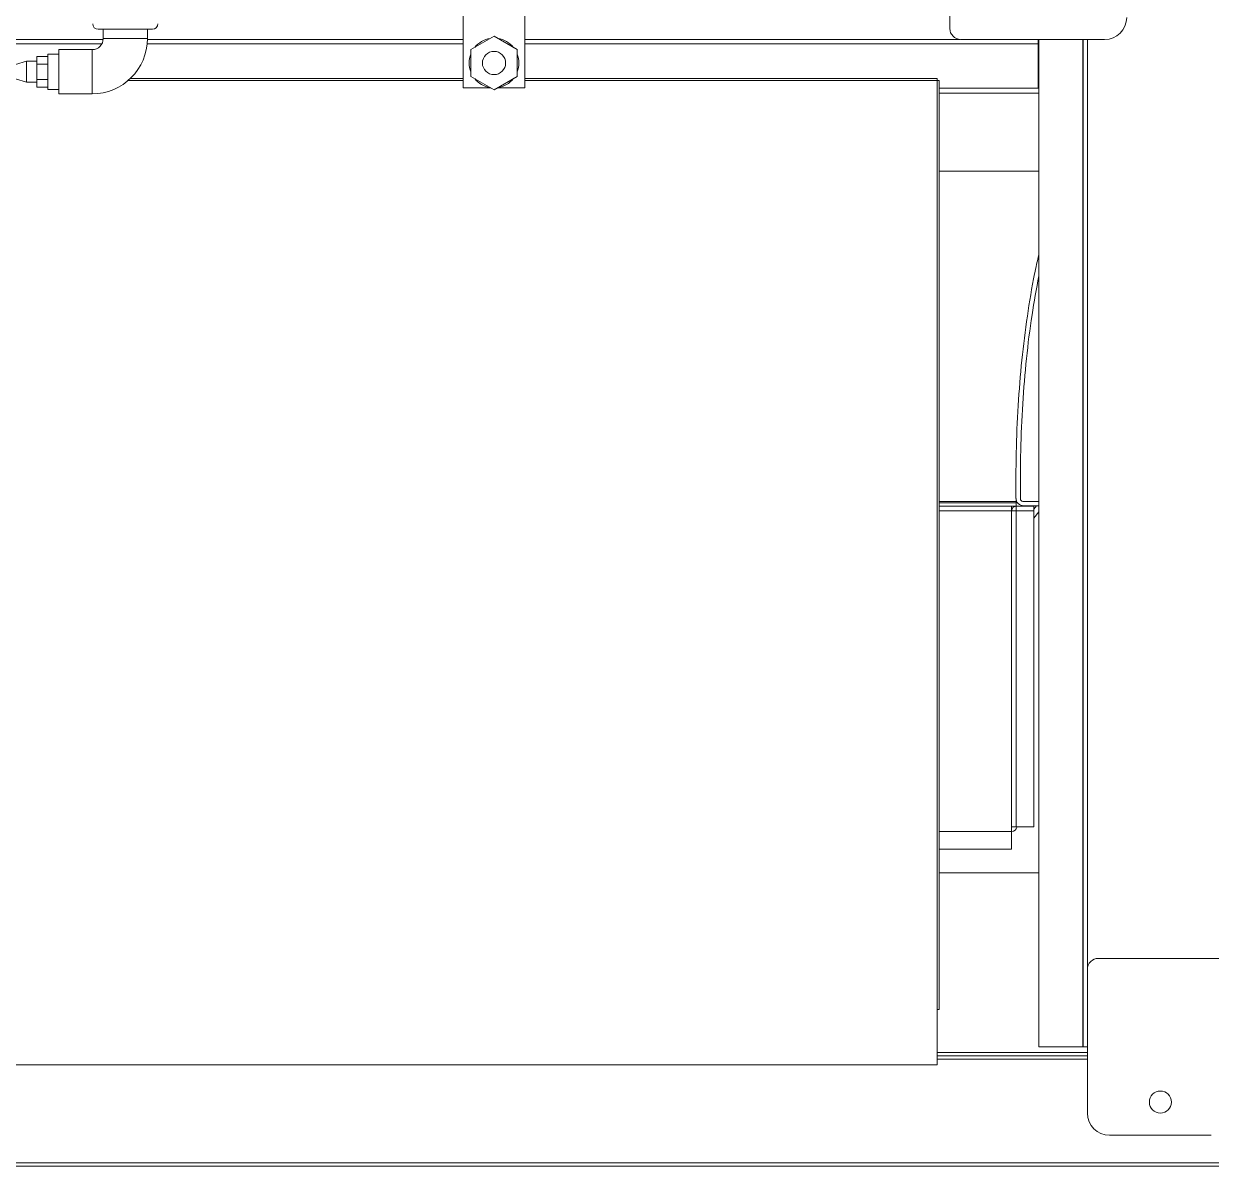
# Model space of a CAD drawing. Header units: millimetres. Extents: x 7703 to 14147, y -5820 to 95.
# Drawn here: x 12702.8 to 12756.5, y -3985.9 to -3934.2 of the extents above; entities that cross this region are included whole.
import ezdxf

# ---------------------------------------------------------------- set-up
doc = ezdxf.new("R2010")
doc.units = ezdxf.units.MM

# ---------------------------------------------------------------- blocks, each defined once
blk = doc.blocks.new('FD-100 SAG')
at = {"color": 1, "linetype": 'Continuous', "lineweight": 15}
for p, q in [((3874.28, 3159.46), (3874.28, 1529.46)), ((3875.79, 3159.46), (3875.79, 1529.46)), ((3968.28, 2496.92), (3968.28, 2440.92)), ((3888.28, 2445.92), (3888.28, 2491.92)), ((4383.76, 2443.67), (4383.76, 2378.67)), ((3963.28, 2435.92), (3898.28, 2435.92)), ((3922.77, 2435.92), (3922.77, 2367.9)), ((3924.28, 2435.92), (3924.28, 2367.9)), ((3925.78, 2435.92), (3925.78, 2367.9)), ((3928.28, 2435.93), (3928.28, 2433.92)), ((3928.28, 2433.92), (4383.76, 2433.92)), ((3928.28, 2433.92), (3928.28, 2433.91)), ((3928.28, 2433.91), (3928.28, 2413.92)), ((3928.28, 2433.91), (4383.76, 2433.91)), ((3963.59, 2435.93), (4383.76, 2435.93)), ((3928.28, 2413.92), (4383.76, 2413.92)), ((4007.01, 2413.92), (4007.01, 2368.91)), ((4027.69, 2411.64), (4027.69, 2403.65)), ((4027.69, 2411.64), (4170.68, 2411.64)), ((4167.38, 2411.64), (4170.2, 2413.92)), ((4170.68, 2403.65), (4170.68, 2411.64)), ((4170.69, 2403.65), (4170.69, 2411.64)), ((4172.69, 2411.64), (4170.69, 2411.64)), ((4171.35, 2411.64), (4172.93, 2412.91)), ((4172.69, 2403.65), (4172.69, 2411.64)), ((4172.93, 2407.11), (4172.93, 2413.92)), ((4174.93, 2413.92), (4174.93, 2406.77)), ((4324.19, 2413.92), (4324.19, 2368.91)), ((4359.54, 2413.92), (4359.54, 2368.91)), ((4361.76, 2368.91), (4361.76, 2413.67)), ((4361.76, 2413.67), (4381.75, 2413.67)), ((4381.75, 2413.67), (4381.76, 2413.67)), ((4381.75, 2181.55), (4381.75, 2413.67)), ((4381.76, 2181.55), (4381.76, 2413.67)), ((4381.76, 2413.67), (4383.77, 2413.67)), ((4170.68, 2411.1), (4170.69, 2411.1)), ((4017.69, 2368.91), (4017.69, 2401.64)), ((4017.69, 2401.64), (4025.69, 2401.64)), ((4025.69, 2368.91), (4025.69, 2401.64)), ((4025.69, 2401.64), (4170.69, 2401.64)), ((4025.69, 2401.64), (4025.69, 2401.64)), ((4025.69, 2368.91), (4025.69, 2401.64)), ((4027.69, 2403.65), (4170.68, 2403.65)), ((4027.69, 2403.65), (4027.69, 2403.64)), ((4027.69, 2401.64), (4027.69, 2403.64)), ((4170.68, 2403.64), (4027.69, 2403.64)), ((4170.68, 2403.64), (4170.69, 2403.65)), ((4170.68, 2403.64), (4170.68, 2403.65)), ((4170.68, 2401.64), (4170.68, 2403.64)), ((4172.69, 2403.65), (4170.69, 2403.65)), ((4170.69, 2401.64), (4172.69, 2401.64)), ((4170.69, 2368.91), (4170.69, 2401.64)), ((4170.69, 2401.64), (4170.69, 2401.64)), ((4170.69, 2368.91), (4170.69, 2401.64)), ((4172.69, 2403.63), (4172.69, 2401.64)), ((4172.69, 2403.63), (4174.19, 2403.63)), ((4172.69, 2368.91), (4172.69, 2401.64)), ((4174.19, 2403.63), (4174.19, 2368.91)), ((4174.93, 2368.91), (4174.93, 2403.62)), ((4383.77, 2181.55), (4383.77, 2378.35)), ((3945.2, 2367.9), (3945.2, 2368.91)), ((4365.2, 2368.91), (3945.2, 2368.91)), ((4365.2, 2368.91), (4365.2, 2367.9)), ((4388.76, 2373.67), (4444.76, 2373.67)), ((3920.2, 2367.9), (3920.2, 1534.9)), ((3945.2, 2367.9), (3920.2, 2367.9)), ((4365.2, 2367.9), (3945.2, 2367.9)), ((4365.2, 2367.9), (4366.21, 2367.9)), ((4365.2, 2367.9), (4365.2, 2181.55)), ((4366.21, 2367.9), (4366.21, 2181.55)), ((4396.89, 2181.55), (4361.89, 2181.55)), ((4361.89, 2181.55), (4361.89, 2169.06)), ((4367.08, 2178.05), (4361.02, 2167.55)), ((4379.21, 2178.05), (4367.08, 2178.05)), ((4385.27, 2167.55), (4379.21, 2178.05)), ((4361.02, 2167.55), (4367.08, 2157.05)), ((4361.89, 2166.03), (4361.89, 2153.55)), ((4379.21, 2157.05), (4385.27, 2167.55)), ((4367.08, 2157.05), (4379.21, 2157.05)), ((4396.89, 2153.55), (4361.89, 2153.55)), ((4365.2, 2153.55), (4365.2, 2002.04)), ((4366.21, 2153.55), (4366.21, 2003.15)), ((4381.75, 2010.68), (4381.75, 2153.55)), ((4381.76, 2010.68), (4381.76, 2153.55)), ((4383.77, 2010.79), (4383.77, 2153.55)), ((4388.39, 2010.8), (4384.21, 2010.8)), ((4384.21, 1990.8), (4384.21, 2010.8)), ((4388.39, 1988.55), (4388.39, 2013.05)), ((4381.75, 1413.67), (4381.75, 1990.15)), ((4381.76, 1413.67), (4381.76, 1990.16)), ((4383.77, 1448.98), (4383.77, 1990.78)), ((4384.21, 1990.8), (4388.39, 1990.8)), ((4359.21, 1985.8), (4359.21, 1970.8)), ((4379.21, 1985.8), (4359.21, 1985.8)), ((4379.21, 1970.8), (4379.21, 1985.8)), ((4379.21, 1970.8), (4359.21, 1970.8)), ((4361.21, 1970.8), (4361.21, 1965.8)), ((4369.21, 1965.8), (4361.21, 1965.8)), ((4362.28, 1960.8), (4362.28, 1965.8)), ((4365.74, 1960.8), (4365.74, 1965.8)), ((4377.21, 1965.8), (4369.21, 1965.8)), ((4372.67, 1960.8), (4372.67, 1965.8)), ((4376.14, 1960.8), (4376.14, 1965.8)), ((4377.21, 1965.8), (4377.21, 1970.8)), ((4365.74, 1960.8), (4362.28, 1960.8)), ((4364.47, 1960.8), (4364.47, 1956.09)), ((4372.67, 1960.8), (4365.74, 1960.8)), ((4376.14, 1960.8), (4372.67, 1960.8)), ((4373.95, 1956.09), (4373.95, 1960.8)), ((4364.47, 1956.09), (4365.97, 1951.09)), ((4364.47, 1956.09), (4373.95, 1956.09)), ((4372.45, 1951.09), (4373.95, 1956.09))]:
    blk.add_line(p, q, dxfattribs=at)
for centre, radius in [((3903.28, 2468.92), 5), ((4373.14, 2167.55), 5.25)]:
    blk.add_circle(centre, radius, dxfattribs=at)
for centre, radius, start, end in [((4393.76, 2443.67), 10, 90, 180), ((3898.28, 2445.92), 10, 180, 270), ((3963.28, 2440.92), 5, 270, 0), ((4176.44, 2407.11), 3.51, 180, 269.3226), ((4176.09, 2406.77), 1.16, 180, 269.2912), ((4028.2, 2401.61), 2.51, 101.7234, 180), ((4170.68, 2403.65), 2.01, 270, 0), ((4388.76, 2378.67), 5, 180, 270), ((4373.14, 2167.55), 11.25, 128.9605, 171.0395), ((4373.14, 2167.55), 11.25, 68.9605, 111.0395), ((4373.14, 2167.55), 11.25, 8.9605, 51.0395), ((4373.14, 2167.55), 11.25, 188.9605, 231.0395), ((4373.14, 2167.55), 11.25, 308.9605, 351.0395), ((4373.14, 2167.55), 11.25, 248.9605, 291.0395), ((4390.89, 2013.05), 2.5, 90, 180), ((4384.21, 1985.8), 25, 90, 180), ((4384.21, 1985.8), 5, 90, 180), ((4390.89, 1988.55), 2.5, 180, 270)]:
    blk.add_arc(centre, radius, start, end, dxfattribs=at)
for points, knots in [([(4174.93, 2403.62), (4182.26, 2403.59), (4196.71, 2403.53), (4218.02, 2404.45), (4238.63, 2406.1), (4258.52, 2408.62), (4274.38, 2411.2), (4283.53, 2413.27), (4286.36, 2413.92)], [0, 0, 0, 0, 0.196211, 0.386269, 0.570448, 0.749045, 0.92239, 1, 1, 1, 1]), ([(4176.07, 2405.61), (4183.36, 2405.59), (4197.71, 2405.56), (4218.87, 2406.5), (4239.33, 2408.21), (4258.61, 2410.58), (4271, 2412.85), (4276.86, 2413.92)], [0, 0, 0, 0, 0.215824, 0.4248, 0.627256, 0.82352, 1, 1, 1, 1]), ([(4174.93, 2403.62), (4174.83, 2403.62), (4174.64, 2403.62), (4174.39, 2403.63), (4174.22, 2403.63), (4174.2, 2403.63), (4174.19, 2403.63)], [0, 0, 0, 0, 0.249789, 0.499864, 0.749947, 1, 1, 1, 1])]:
    blk.add_open_spline(points, degree=3, knots=knots, dxfattribs=at)

msp = doc.modelspace()

# ---------------------------------------------------------------- block references
at = {"color": 1, "xscale": -0.1000000000021828, "yscale": 0.1000000000021828, "zscale": 0.1000000000021828, "rotation": 270}
msp.add_blockref('FD-100 SAG', (12507.35, -4373.298), dxfattribs=at)

doc.saveas('drawing.dxf')
